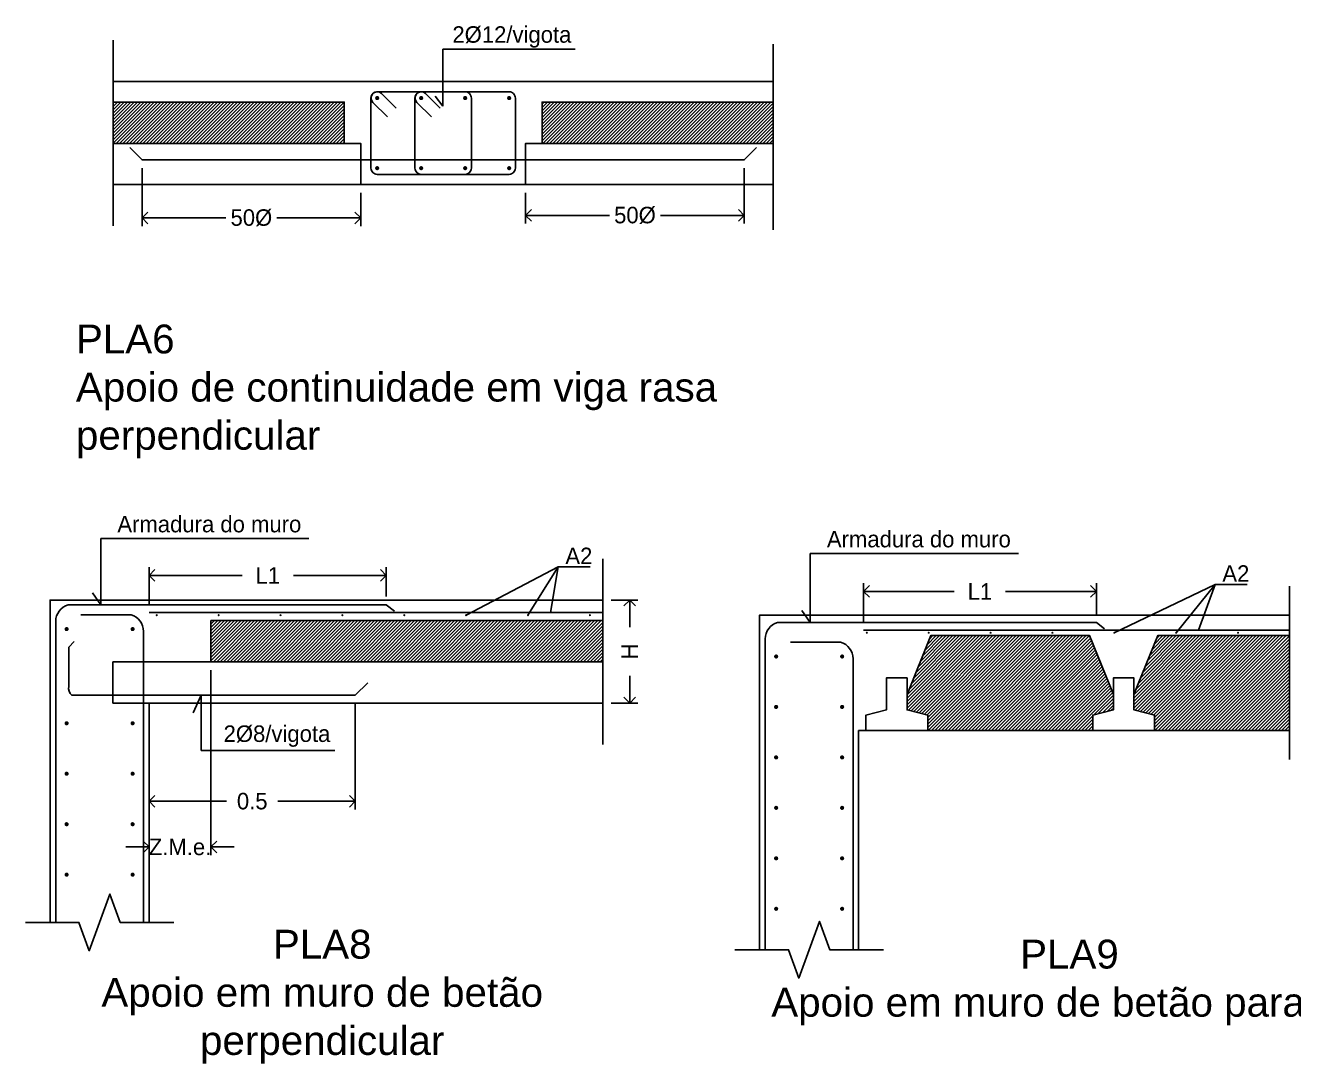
# Model space of a CAD drawing. Header units: millimetres. Extents: x 2071 to 2712, y 1262 to 1380.
# Drawn here: x 2205.37 to 2220.74, y 1350.25 to 1362.84 of the extents above; entities that cross this region are included whole.
import ezdxf

# ---------------------------------------------------------------- set-up
doc = ezdxf.new("R2010")
doc.units = ezdxf.units.MM
doc.layers.add('.pormenores', color=8, linetype='Continuous')
doc.styles.add('CS_Isocp', font='')
doc.styles.add('CYPETXT', font='arial', dxfattribs={"height": 0.2})
doc.styles.get('CS_Isocp').set_extended_font_data('Century Gothic')
pattern_1 = [(45, (2183.72485, 1328.07256), (-0.020205576, 0.020205576), [])]
pattern_2 = [(45, (2183.72485, 1328.93437), (-0.020205576, 0.020205576), [])]

# ---------------------------------------------------------------- blocks, each defined once
blk = doc.blocks.new('_Open90')
at = {"color": 0, "linetype": 'ByBlock', "lineweight": -2}
for p, q in [((0, 0), (-1, 0)), ((-0.5, 0.5), (0, 0)), ((0, 0), (-0.5, -0.5))]:
    blk.add_line(p, q, dxfattribs=at)

msp = doc.modelspace()

# ---------------------------------------------------------------- hatches: boundary and pattern name
at = {"layer": '.pormenores', "linetype": 'Continuous'}
h = msp.add_hatch(dxfattribs=at)
h.set_pattern_fill('ANSI31', color=8, scale=0.009, style=0)
h.set_pattern_definition(pattern_1)
h.paths.add_polyline_path([(2209.23494, 1361.90617), (2206.43494, 1361.90617), (2206.43494, 1361.40617), (2209.23494, 1361.40617)])
h = msp.add_hatch(dxfattribs=at)
h.set_pattern_fill('ANSI31', color=8, scale=0.009, style=0)
h.set_pattern_definition(pattern_1)
h.paths.add_polyline_path([(2214.43494, 1361.90617), (2211.63494, 1361.90617), (2211.63494, 1361.40617), (2214.43494, 1361.40617)])
h = msp.add_hatch(dxfattribs=at)
h.set_pattern_fill('ANSI31', color=8, scale=0.009, style=0)
h.set_pattern_definition(pattern_2)
h.paths.add_polyline_path([(2212.37011, 1355.62143), (2207.62011, 1355.62143), (2207.62011, 1355.12143), (2212.37011, 1355.12143)])
h = msp.add_hatch(dxfattribs=at)
h.set_pattern_fill('ANSI31', color=8, scale=0.009, style=0)
h.set_pattern_definition(pattern_2)
h.paths.add_polyline_path([(2218.55903, 1354.72702), (2218.27153, 1355.43952), (2216.34653, 1355.43952), (2216.05903, 1354.72702), (2216.05903, 1354.53952), (2216.30903, 1354.47702), (2216.30903, 1354.28952), (2218.30903, 1354.28952), (2218.30903, 1354.47702), (2218.55903, 1354.53952)])
h = msp.add_hatch(dxfattribs=at)
h.set_pattern_fill('ANSI31', color=8, scale=0.009, style=0)
h.set_pattern_definition(pattern_2)
h.paths.add_polyline_path([(2220.69466, 1355.43952), (2219.09653, 1355.43952), (2218.80903, 1354.72702), (2218.80903, 1354.53952), (2219.05903, 1354.47702), (2219.05903, 1354.28952), (2220.69465, 1354.28952)])

# ---------------------------------------------------------------- linework, layer by layer
at = {"layer": '.pormenores', "color": 8}
for p, q in [((2206.43494, 1362.65617), (2206.43494, 1360.40617)), ((2210.4304, 1361.85617), (2210.4304, 1362.54859)), ((2210.4304, 1362.54859), (2212.03703, 1362.54859)), ((2214.43494, 1362.61037), (2214.43494, 1360.36037)), ((2210.4304, 1361.85617), (2210.3389, 1361.97701)), ((2206.78494, 1361.10617), (2206.78494, 1360.40376)), ((2214.08494, 1361.10617), (2214.08494, 1360.43394)), ((2209.43494, 1360.80617), (2209.43494, 1360.40376)), ((2211.43494, 1360.80617), (2211.43494, 1360.43394)), ((2206.92634, 1360.50376), (2207.80018, 1360.50376)), ((2209.29354, 1360.50376), (2208.41969, 1360.50376)), ((2211.57634, 1360.53394), (2212.45018, 1360.53394)), ((2213.94354, 1360.53394), (2213.06969, 1360.53394)), ((2206.28316, 1356.61823), (2206.28316, 1355.8126)), ((2208.80712, 1356.61823), (2206.28316, 1356.61823)), ((2212.37011, 1356.37143), (2212.37011, 1354.12143)), ((2214.88435, 1356.43636), (2214.88435, 1355.59905)), ((2217.4083, 1356.43636), (2214.88435, 1356.43636)), ((2206.87011, 1355.82143), (2206.87011, 1356.26959)), ((2209.7458, 1355.9126), (2209.7458, 1356.26959)), ((2211.82725, 1356.27219), (2210.71324, 1355.6876)), ((2211.82725, 1356.27219), (2211.73409, 1355.72143)), ((2211.82725, 1356.27219), (2212.21756, 1356.27219)), ((2207.01151, 1356.16959), (2207.99684, 1356.16959)), ((2209.6044, 1356.16959), (2208.61907, 1356.16959)), ((2215.53062, 1355.60787), (2215.53062, 1356.07568)), ((2218.35342, 1355.69905), (2218.35342, 1356.07568)), ((2219.79148, 1356.05864), (2218.57091, 1355.47405)), ((2219.79148, 1356.05864), (2219.59176, 1355.50787)), ((2219.79148, 1356.05864), (2220.18179, 1356.05864)), ((2220.69467, 1356.03952), (2220.69464, 1353.93952)), ((2206.28316, 1355.8126), (2206.18269, 1355.958)), ((2215.67202, 1355.97568), (2216.63124, 1355.97568)), ((2218.21202, 1355.97568), (2217.25279, 1355.97568)), ((2212.47011, 1355.87143), (2212.7965, 1355.87143)), ((2212.6965, 1355.73003), (2212.6965, 1355.54055)), ((2214.88435, 1355.59905), (2214.78388, 1355.74445)), ((2207.62011, 1355.02143), (2207.62011, 1352.77768)), ((2212.6965, 1354.76283), (2212.6965, 1354.95231)), ((2207.50075, 1354.71698), (2207.40473, 1354.50514)), ((2207.50075, 1354.71698), (2207.50075, 1354.04605)), ((2206.87011, 1354.52143), (2206.87011, 1353.33237)), ((2206.87011, 1354.52143), (2206.87011, 1352.77768)), ((2209.37011, 1354.61698), (2209.37011, 1353.33237)), ((2212.47011, 1354.62143), (2212.7965, 1354.62143)), ((2207.50075, 1354.04605), (2209.12086, 1354.04605)), ((2207.01151, 1353.43237), (2207.80872, 1353.43237)), ((2209.22871, 1353.43237), (2208.43149, 1353.43237)), ((2206.72871, 1352.87768), (2206.58731, 1352.87768)), ((2207.76151, 1352.87768), (2207.90291, 1352.87768))]:
    msp.add_line(p, q, dxfattribs=at)
at = {"layer": '.pormenores', "color": 8, "linetype": 'Continuous'}
for p, q in [((2206.43494, 1362.15617), (2211.43494, 1362.15617)), ((2214.43494, 1362.15617), (2211.43494, 1362.15617)), ((2209.7458, 1355.8126), (2205.88824, 1355.8126)), ((2212.37011, 1355.87143), (2206.87011, 1355.87143)), ((2209.8458, 1355.7376), (2209.7458, 1355.8126)), ((2205.73824, 1355.6126), (2205.73824, 1351.96312)), ((2206.65197, 1355.69162), (2206.04381, 1355.69162)), ((2212.37011, 1355.72143), (2206.87011, 1355.72143)), ((2214.27129, 1355.68956), (2215.47129, 1355.68956)), ((2215.4713, 1355.68956), (2220.69466, 1355.68952)), ((2218.45342, 1355.52405), (2218.35342, 1355.59905)), ((2206.80197, 1355.49296), (2206.80197, 1351.96312)), ((2220.69466, 1355.50787), (2215.53062, 1355.50787)), ((2205.89563, 1355.30048), (2205.96342, 1355.36827)), ((2205.89563, 1354.82303), (2205.89563, 1355.30048)), ((2214.33943, 1355.39905), (2214.33943, 1351.63122)), ((2215.25315, 1355.35972), (2214.645, 1355.35972)), ((2215.40315, 1355.16106), (2215.40315, 1351.63122)), ((2209.52011, 1354.86698), (2209.37011, 1354.71698)), ((2209.37011, 1354.71698), (2205.93139, 1354.71698)), ((2220.69465, 1354.28952), (2215.47129, 1354.28952)), ((2215.47129, 1354.28952), (2215.47129, 1351.63122))]:
    msp.add_line(p, q, dxfattribs=at)
for points in [[(2206.43494, 1361.90617), (2209.23494, 1361.90617), (2209.23494, 1361.40617)], [(2214.43494, 1361.90617), (2211.63494, 1361.90617), (2211.63494, 1361.40617)], [(2206.43494, 1361.40617), (2209.43494, 1361.40617), (2209.43494, 1360.90617), (2209.43494, 1360.90617)], [(2206.63494, 1361.35617), (2206.78494, 1361.20617), (2211.33494, 1361.20617)], [(2214.23494, 1361.35617), (2214.08494, 1361.20617), (2209.53494, 1361.20617)], [(2214.43494, 1361.40617), (2211.43494, 1361.40617), (2211.43494, 1360.90617), (2211.43494, 1360.90617)], [(2206.43494, 1360.90617), (2209.43494, 1360.90617), (2209.43494, 1360.90617), (2211.43494, 1360.90617)], [(2214.43494, 1360.90617), (2211.43494, 1360.90617), (2211.43494, 1360.90617), (2211.43494, 1360.90617)], [(2206.87011, 1355.87143), (2205.67011, 1355.87143), (2205.67011, 1351.96312), (2205.67011, 1351.96312)], [(2212.37011, 1355.62143), (2207.62011, 1355.62143), (2207.62011, 1355.12143)], [(2214.27129, 1355.68956), (2214.27129, 1355.68956), (2214.27129, 1351.63122), (2214.27129, 1351.63122)], [(2218.35342, 1355.59905), (2214.48943, 1355.59905)], [(2220.69466, 1355.43952), (2219.09653, 1355.43952), (2218.80903, 1354.72702), (2218.80903, 1354.53952), (2219.05903, 1354.47702), (2219.05903, 1354.28952)], [(2212.37011, 1355.12143), (2206.43161, 1355.12143), (2206.43161, 1354.62143), (2206.87011, 1354.62143)], [(2212.37011, 1354.62143), (2206.87011, 1354.62143), (2206.87011, 1351.96312), (2206.87011, 1351.96312)]]:
    msp.add_lwpolyline(points, dxfattribs=at)
for points in [[(2209.86475, 1361.83242), (2209.68797, 1362.0092, 0.6681787), (2209.55994, 1361.95617), (2209.55994, 1361.10617, 0.4142136), (2209.63494, 1361.03117), (2211.23494, 1361.03117, 0.4142136), (2211.30994, 1361.10617), (2211.30994, 1361.95617, 0.4142136), (2211.23494, 1362.03117), (2209.63494, 1362.03117, 0.6681787), (2209.5819, 1361.90313), (2209.75868, 1361.72636)], [(2210.39808, 1361.83242), (2210.2213, 1362.0092, 0.6681787), (2210.09327, 1361.95617), (2210.09327, 1361.10617, 0.4142136), (2210.16827, 1361.03117), (2210.7016, 1361.03117, 0.4142136), (2210.7766, 1361.10617), (2210.7766, 1361.95617, 0.4142136), (2210.7016, 1362.03117), (2210.16827, 1362.03117, 0.6681787), (2210.11524, 1361.90313), (2210.29202, 1361.72636)]]:
    msp.add_lwpolyline(points, format="xyb", dxfattribs=at)
for points, const_width in [([(2209.62244, 1361.95617, 1), (2209.64744, 1361.95617, 1)], 0.025), ([(2210.15577, 1361.95617, 1), (2210.18077, 1361.95617, 1)], 0.025), ([(2210.6891, 1361.95617, 1), (2210.7141, 1361.95617, 1)], 0.025), ([(2211.22244, 1361.95617, 1), (2211.24744, 1361.95617, 1)], 0.025), ([(2209.62244, 1361.10617, 1), (2209.64744, 1361.10617, 1)], 0.025), ([(2210.15577, 1361.10617, 1), (2210.18077, 1361.10617, 1)], 0.025), ([(2210.6891, 1361.10617, 1), (2210.7141, 1361.10617, 1)], 0.025), ([(2211.22244, 1361.10617, 1), (2211.24744, 1361.10617, 1)], 0.025), ([(2206.95699, 1355.6876, 1), (2206.96949, 1355.6876, 1)], 0.0125), ([(2207.70699, 1355.6876, 1), (2207.71949, 1355.6876, 1)], 0.0125), ([(2208.45699, 1355.6876, 1), (2208.46949, 1355.6876, 1)], 0.0125), ([(2209.20699, 1355.6876, 1), (2209.21949, 1355.6876, 1)], 0.0125), ([(2209.95699, 1355.6876, 1), (2209.96949, 1355.6876, 1)], 0.0125), ([(2210.70699, 1355.6876, 1), (2210.71949, 1355.6876, 1)], 0.0125), ([(2211.45699, 1355.6876, 1), (2211.46949, 1355.6876, 1)], 0.0125), ([(2212.20699, 1355.6876, 1), (2212.21949, 1355.6876, 1)], 0.0125), ([(2205.85761, 1355.51886, 1), (2205.88261, 1355.51886, 1)], 0.025), ([(2206.65761, 1355.51886, 1), (2206.68261, 1355.51886, 1)], 0.025), ([(2215.56466, 1355.47405, 1), (2215.57716, 1355.47405, 1)], 0.0125), ([(2216.31466, 1355.47405, 1), (2216.32716, 1355.47405, 1)], 0.0125), ([(2217.06466, 1355.47405, 1), (2217.07716, 1355.47405, 1)], 0.0125), ([(2217.81466, 1355.47405, 1), (2217.82716, 1355.47405, 1)], 0.0125), ([(2218.56466, 1355.47405, 1), (2218.57716, 1355.47405, 1)], 0.0125), ([(2219.31466, 1355.47405, 1), (2219.32716, 1355.47405, 1)], 0.0125), ([(2220.06466, 1355.47405, 1), (2220.07716, 1355.47405, 1)], 0.0125), ([(2214.45879, 1355.18696, 1), (2214.48379, 1355.18696, 1)], 0.025), ([(2214.45879, 1355.18696, 1), (2214.48379, 1355.18696, 1)], 0.025), ([(2215.25879, 1355.18696, 1), (2215.28379, 1355.18696, 1)], 0.025), ([(2215.25879, 1355.18696, 1), (2215.28379, 1355.18696, 1)], 0.025), ([(2214.45879, 1354.57527, 1), (2214.48379, 1354.57527, 1)], 0.025), ([(2215.25879, 1354.57527, 1), (2215.28379, 1354.57527, 1)], 0.025), ([(2205.85761, 1354.37738, 1), (2205.88261, 1354.37738, 1)], 0.025), ([(2206.65761, 1354.37738, 1), (2206.68261, 1354.37738, 1)], 0.025), ([(2214.45879, 1353.96357, 1), (2214.48379, 1353.96357, 1)], 0.025), ([(2215.25879, 1353.96357, 1), (2215.28379, 1353.96357, 1)], 0.025), ([(2205.85761, 1353.76568, 1), (2205.88261, 1353.76568, 1)], 0.025), ([(2206.65761, 1353.76568, 1), (2206.68261, 1353.76568, 1)], 0.025), ([(2214.45879, 1353.35188, 1), (2214.48379, 1353.35188, 1)], 0.025), ([(2215.25879, 1353.35188, 1), (2215.28379, 1353.35188, 1)], 0.025), ([(2205.85761, 1353.15399, 1), (2205.88261, 1353.15399, 1)], 0.025), ([(2206.65761, 1353.15399, 1), (2206.68261, 1353.15399, 1)], 0.025), ([(2214.45879, 1352.74018, 1), (2214.48379, 1352.74018, 1)], 0.025), ([(2215.25879, 1352.74018, 1), (2215.28379, 1352.74018, 1)], 0.025), ([(2205.85761, 1352.54229, 1), (2205.88261, 1352.54229, 1)], 0.025), ([(2206.65761, 1352.54229, 1), (2206.68261, 1352.54229, 1)], 0.025), ([(2214.45879, 1352.12849, 1), (2214.48379, 1352.12849, 1)], 0.025), ([(2215.25879, 1352.12849, 1), (2215.28379, 1352.12849, 1)], 0.025)]:
    msp.add_lwpolyline(points, format="xyb", close=True, dxfattribs=dict(at, const_width=const_width))
at = {"layer": '.pormenores', "color": 8}
for points in [[(2211.82725, 1356.27219), (2211.82725, 1356.27219), (2211.46324, 1355.6876)], [(2219.79148, 1356.05864), (2219.79148, 1356.05864), (2219.32091, 1355.47405)], [(2205.37011, 1351.96312), (2206.02011, 1351.96312), (2206.14511, 1351.61968), (2206.39511, 1352.30655), (2206.52011, 1351.96312), (2207.17011, 1351.96312)], [(2213.97129, 1351.63122), (2214.62129, 1351.63122), (2214.74629, 1351.28778), (2214.99629, 1351.97465), (2215.12129, 1351.63122), (2215.77129, 1351.63122)]]:
    msp.add_lwpolyline(points, dxfattribs=at)
at = {"layer": '.pormenores', "color": 8, "linetype": 'Continuous'}
for points in [[(2216.30903, 1354.28952), (2218.30903, 1354.28952), (2218.30903, 1354.47702), (2218.55903, 1354.53952), (2218.55903, 1354.72702), (2218.27153, 1355.43952), (2216.34653, 1355.43952), (2216.05903, 1354.72702), (2216.05903, 1354.53952), (2216.30903, 1354.47702)], [(2215.55903, 1354.28952), (2216.30903, 1354.28952), (2216.30903, 1354.47702), (2216.05903, 1354.53952), (2216.05903, 1354.92702), (2215.80903, 1354.92702), (2215.80903, 1354.53952), (2215.55903, 1354.47702)], [(2218.30903, 1354.28952), (2219.05903, 1354.28952), (2219.05903, 1354.47702), (2218.80903, 1354.53952), (2218.80903, 1354.92702), (2218.55903, 1354.92702), (2218.55903, 1354.53952), (2218.30903, 1354.47702)]]:
    msp.add_lwpolyline(points, close=True, dxfattribs=at)
for centre, radius, start, end in [((2205.94568, 1355.61327), 0.20744, 106.075271, 180.184934), ((2206.59453, 1355.49229), 0.20744, 359.815066, 73.924729), ((2214.54687, 1355.39972), 0.20744, 106.075271, 180.184934), ((2215.19571, 1355.16039), 0.20744, 359.815066, 73.924729), ((2206.00511, 1354.80089), 0.11169, 168.568254, 228.699948)]:
    msp.add_arc(centre, radius, start, end, dxfattribs=at)

# ---------------------------------------------------------------- block references
at = {"layer": '.pormenores', "color": 8}
for p, xscale, yscale, zscale, rotation in [((2206.78494, 1360.50376), 0.1414, 0.1414, 0.1414, 180), ((2211.43494, 1360.53394), 0.1414, 0.1414, 0.1414, 180), ((2206.87011, 1356.16959), 0.1414, 0.1414, 0.1414, 180), ((2215.53062, 1355.97568), 0.1414, 0.1414, 0.1414, 180), ((2212.6965, 1355.87143), 0.1414000000000044, 0.1414000000000044, 0.1414000000000044, 90), ((2212.6965, 1354.62143), 0.1414000000000044, 0.1414000000000044, 0.1414000000000044, 270), ((2206.87011, 1353.43237), 0.1414, 0.1414, 0.1414, 180), ((2207.62011, 1352.87768), 0.1414, 0.1414, 0.1414, 180)]:
    msp.add_blockref('_Open90', p, dxfattribs=dict(at, xscale=xscale, yscale=yscale, zscale=zscale, rotation=rotation))
at = {"layer": '.pormenores', "color": 8, "xscale": 0.1414, "yscale": 0.1414, "zscale": 0.1414}
for p in [(2209.43494, 1360.50376), (2214.08494, 1360.53394), (2209.7458, 1356.16959), (2218.35342, 1355.97568), (2209.37011, 1353.43237), (2206.87011, 1352.87768)]:
    msp.add_blockref('_Open90', p, dxfattribs=at)

# ---------------------------------------------------------------- texts
at = {"layer": '.pormenores', "color": 8, "style": 'CS_Isocp'}
for s, p in [('2%%c12/vigota', (2210.54676, 1362.62645)), ('Armadura do muro', (2206.48541, 1356.69183)), ('Armadura do muro', (2215.0866, 1356.50996)), ('A2', (2211.91625, 1356.30616)), ('A2', (2219.88048, 1356.09261)), ('2%%C8/vigota', (2207.77334, 1354.15113))]:
    msp.add_text(s, height=0.2, dxfattribs=at).set_placement(p)
at = {"layer": '.pormenores', "color": 8, "char_height": 0.2, "attachment_point": 5, "style": 'CS_Isocp'}
for s, insert in [('\\A1;50%%C', (2208.10994, 1360.50376)), ('\\A1;50%%C', (2212.75994, 1360.53394)), ('\\A1;L1', (2208.30795, 1356.16959)), ('\\A1;L1', (2216.94202, 1355.97568)), ('\\A1;0.5', (2208.12011, 1353.43237)), ('\\A1;Z.M.e.', (2207.24511, 1352.87768))]:
    msp.add_mtext(s, dxfattribs=dict(at, insert=insert))
at = {"layer": '.pormenores', "color": 8, "linetype": 'Continuous', "char_height": 0.35, "width": 7.9349709, "attachment_point": 2, "style": 'CYPETXT'}
for s, insert in [('\\pxql;PLA6\\PApoio de continuidade em viga rasa perpendicular', (2209.95047, 1359.21051)), ('PLA8\\PApoio em muro de betão perpendicular', (2208.96851, 1351.8741)), ('PLA9\\PApoio em muro de betão paralelo', (2218.02721, 1351.75437))]:
    msp.add_mtext(s, dxfattribs=dict(at, insert=insert))
at = {"layer": '.pormenores', "color": 8, "insert": (2212.6965, 1355.24643), "char_height": 0.2, "attachment_point": 5, "rotation": 90, "style": 'CS_Isocp'}
msp.add_mtext('\\A1;H', dxfattribs=at)

doc.saveas('drawing.dxf')
